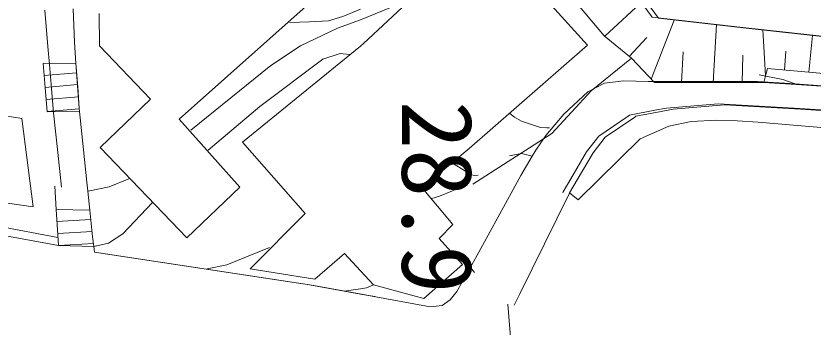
# Model space of a CAD drawing. Units: millimetres on the paper. Extents: x -1 to 831, y -18 to 611.
# Drawn here: x 282.6 to 385.8, y 138.7 to 179 of the extents above; entities that cross this region are included whole.
import ezdxf
from ezdxf.enums import TextEntityAlignment as Align

# ---------------------------------------------------------------- set-up
doc = ezdxf.new("R2010")
doc.units = ezdxf.units.MM
for name, color, linetype, lineweight in [('（配置）現況', 8, 'Continuous', 9), ('（配置）現況-文字', 8, 'Continuous', 9), ('（配置）現況-法表示', 8, 'Continuous', 18)]:
    doc.layers.add(name, color=color, linetype=linetype, lineweight=lineweight)
doc.styles.add('ＭＳ ゴシック', font='')
doc.styles.get('ＭＳ ゴシック').set_extended_font_data('MS Gothic')

msp = doc.modelspace()

# ---------------------------------------------------------------- linework, layer by layer
at = {"layer": '（配置）現況'}
for p, q in [((327.647, 175.443), (343.259, 190.106)), ((343.259, 190.106), (356.647, 175.231)), ((358.884, 187.243), (365.022, 178.856)), ((323.084, 182.893), (303.759, 165.681)), ((290.197, 175.643), (290.047, 179.931)), ((327.234, 179.918), (324.959, 178.968)), ((332.009, 180.456), (327.234, 178.543)), ((293.447, 175.156), (293.397, 179.343)), ((324.959, 178.968), (323.109, 178.381)), ((365.022, 178.856), (376.747, 177.543)), ((320.647, 178.281), (318.034, 178.168)), ((323.109, 178.381), (320.647, 178.281)), ((327.234, 178.543), (324.259, 177.456)), ((376.747, 177.543), (388.634, 176.231)), ((324.259, 177.456), (319.472, 175.143)), ((290.397, 172.918), (290.197, 175.643)), ((300.047, 168.268), (293.447, 175.156)), ((311.959, 162.681), (327.234, 175.106)), ((319.472, 175.143), (315.647, 172.606)), ((327.234, 175.106), (327.647, 175.443)), ((356.647, 175.231), (341.297, 161.856)), ((322.347, 173.418), (314.197, 167.293)), ((324.622, 174.168), (322.347, 173.418)), ((325.834, 174.043), (324.622, 174.168)), ((290.397, 172.918), (286.147, 172.881)), ((286.147, 172.881), (286.409, 169.756)), ((290.622, 169.793), (290.397, 172.918)), ((290.397, 172.918), (290.809, 167.068)), ((315.647, 172.606), (305.272, 164.218)), ((286.284, 171.318), (290.472, 171.668)), ((381.947, 170.781), (378.859, 171.418)), ((356.697, 169.193), (358.847, 170.343)), ((358.847, 170.343), (361.284, 170.618)), ((361.284, 170.618), (364.472, 170.531)), ((365.047, 170.531), (364.472, 170.531)), ((378.634, 170.531), (365.047, 170.531)), ((383.509, 170.218), (378.634, 170.531)), ((383.509, 170.218), (381.947, 170.781)), ((286.409, 169.756), (290.584, 170.131)), ((286.409, 169.756), (286.684, 166.631)), ((290.809, 167.068), (290.622, 169.793)), ((397.572, 169.281), (383.509, 170.218)), ((286.547, 168.193), (290.709, 168.568)), ((293.522, 162.006), (300.047, 168.268)), ((353.572, 166.293), (356.697, 169.193)), ((314.197, 167.293), (307.534, 161.631)), ((366.884, 167.093), (373.534, 167.631)), ((373.534, 167.631), (383.397, 167.068)), ((286.684, 166.643), (290.822, 167.006)), ((290.847, 166.668), (286.684, 166.631)), ((290.847, 166.668), (290.809, 167.068)), ((290.809, 167.068), (290.847, 166.668)), ((291.372, 161.706), (290.847, 166.668)), ((347.197, 165.918), (346.572, 166.381)), ((351.259, 163.568), (353.572, 166.293)), ((361.922, 166.068), (362.084, 166.181)), ((362.084, 166.181), (365.347, 166.806)), ((365.347, 166.806), (366.884, 167.093)), ((383.397, 167.068), (392.197, 166.581)), ((281.247, 166.081), (283.397, 165.768)), ((283.397, 165.768), (284.847, 154.306)), ((303.759, 165.681), (311.597, 156.868)), ((348.084, 165.418), (347.197, 165.918)), ((350.559, 164.568), (348.084, 165.418)), ((358.084, 163.456), (361.922, 166.068)), ((351.384, 164.518), (350.559, 164.568)), ((351.697, 164.543), (351.384, 164.518)), ((349.934, 161.668), (351.259, 163.568)), ((356.522, 161.431), (358.084, 163.456)), ((320.097, 153.468), (311.959, 162.681)), ((291.809, 157.518), (291.372, 161.706)), ((304.734, 150.293), (293.522, 162.006)), ((341.297, 161.856), (335.209, 156.781)), ((348.084, 161.231), (346.547, 160.931)), ((349.472, 160.856), (348.084, 161.231)), ((349.472, 160.856), (349.934, 161.668)), ((354.472, 157.918), (356.522, 161.431)), ((284.847, 154.306), (240.734, 160.681)), ((348.009, 158.381), (349.472, 160.856)), ((341.634, 158.456), (339.147, 159.956)), ((297.259, 157.918), (294.684, 156.893)), ((342.034, 158.381), (341.634, 158.456)), ((342.459, 158.418), (342.034, 158.381)), ((343.059, 149.293), (348.009, 158.381)), ((353.484, 156.243), (354.472, 157.918)), ((287.684, 157.006), (287.847, 153.981)), ((291.922, 156.331), (291.809, 157.518)), ((294.684, 156.893), (291.997, 156.356)), ((340.959, 157.381), (339.147, 156.381)), ((292.197, 153.893), (291.922, 156.331)), ((311.597, 156.868), (304.734, 150.293)), ((335.209, 156.781), (339.209, 152.018)), ((339.147, 156.381), (337.459, 155.681)), ((353.422, 156.118), (353.484, 156.243)), ((300.309, 154.868), (296.484, 150.806)), ((337.459, 155.681), (336.497, 155.393)), ((287.847, 153.981), (288.047, 150.668)), ((292.197, 153.893), (287.847, 153.981)), ((287.847, 153.981), (288.047, 150.668)), ((292.547, 150.443), (292.197, 153.893)), ((292.197, 153.893), (292.547, 150.443)), ((288.059, 150.331), (273.872, 153.068)), ((312.972, 146.293), (320.097, 153.468)), ((288.122, 149.293), (274.184, 151.856)), ((287.934, 152.418), (292.322, 152.668)), ((339.209, 152.018), (337.434, 150.218)), ((288.034, 150.856), (292.484, 151.118)), ((296.484, 150.806), (294.622, 149.593)), ((288.047, 150.668), (288.122, 149.293)), ((288.047, 150.668), (288.122, 149.293)), ((292.709, 149.193), (292.547, 150.443)), ((292.547, 150.443), (292.709, 149.193)), ((337.434, 150.218), (340.434, 146.831)), ((288.122, 149.293), (292.659, 149.556)), ((292.709, 149.193), (288.122, 149.293)), ((294.622, 149.593), (292.709, 149.193)), ((292.797, 148.431), (292.709, 149.193)), ((315.472, 149.056), (309.934, 146.781)), ((341.184, 145.956), (343.059, 149.293)), ((320.384, 144.243), (292.797, 148.431)), ((325.159, 148.268), (321.347, 144.956)), ((327.234, 146.043), (325.159, 148.268)), ((309.934, 146.781), (307.384, 146.281)), ((340.434, 146.831), (335.447, 142.431)), ((321.347, 144.956), (312.972, 146.293)), ((328.947, 144.193), (327.234, 146.043)), ((339.734, 143.368), (341.184, 145.956)), ((325.122, 143.381), (320.384, 144.243)), ((327.234, 143.693), (325.122, 143.381)), ((328.034, 143.806), (327.234, 143.693)), ((328.947, 144.193), (328.034, 143.806)), ((335.447, 142.431), (328.947, 144.193)), ((327.234, 142.993), (325.122, 143.381)), ((327.234, 142.993), (328.259, 142.831)), ((328.259, 142.831), (336.284, 141.356)), ((338.834, 142.256), (339.734, 143.368)), ((336.284, 141.356), (337.834, 141.518)), ((337.834, 141.518), (338.834, 142.256)), ((346.897, 134.831), (346.322, 141.718))]:
    msp.add_line(p, q, dxfattribs=at)
at = {"layer": '（配置）現況-法表示'}
for p, q in [((358.798, 176.473), (345.923, 191.736)), ((359.71, 187.111), (365.848, 178.723)), ((365.848, 178.723), (359.71, 187.111)), ((358.885, 176.411), (364.035, 181.186)), ((286.773, 175.061), (286.385, 179.773)), ((365.848, 178.723), (377.573, 177.411)), ((377.573, 177.411), (365.848, 178.723)), ((364.885, 170.836), (367.848, 178.486)), ((372.91, 170.398), (373.323, 177.898)), ((377.573, 177.411), (389.46, 176.098)), ((389.46, 176.098), (377.573, 177.411)), ((379.698, 171.311), (379.348, 177.211)), ((385.273, 171.761), (385.748, 176.511)), ((362.323, 173.561), (358.798, 176.473)), ((362.035, 173.786), (364.31, 176.223)), ((286.973, 172.748), (286.773, 175.061)), ((382.123, 172.023), (382.31, 174.461)), ((362.323, 173.548), (357.11, 169.348)), ((362.323, 173.548), (362.323, 173.561)), ((365.298, 170.398), (362.323, 173.548)), ((368.798, 170.398), (369.023, 174.373)), ((376.66, 170.398), (376.76, 173.948)), ((287.235, 169.623), (286.973, 172.748)), ((379.935, 172.223), (379.685, 171.286)), ((395.348, 170.848), (379.935, 172.223)), ((365.873, 170.398), (365.298, 170.398)), ((379.46, 170.398), (365.873, 170.398)), ((379.685, 171.286), (379.46, 170.398)), ((384.335, 170.086), (379.46, 170.398)), ((287.51, 166.498), (287.235, 169.623)), ((357.11, 169.348), (352.035, 163.786)), ((398.398, 169.148), (384.335, 170.086)), ((367.71, 166.961), (374.36, 167.498)), ((374.36, 167.498), (384.223, 166.936)), ((288.048, 161.336), (287.51, 166.498)), ((362.91, 166.048), (366.173, 166.673)), ((366.173, 166.673), (367.71, 166.961)), ((384.223, 166.936), (393.023, 166.448)), ((358.91, 163.323), (362.748, 165.936)), ((362.748, 165.936), (362.91, 166.048)), ((370.048, 165.348), (367.148, 164.773)), ((373.36, 165.511), (370.048, 165.348)), ((376.01, 165.436), (373.36, 165.511)), ((378.735, 165.261), (376.01, 165.436)), ((387.898, 164.511), (378.735, 165.261)), ((367.148, 164.773), (363.473, 163.098)), ((352.035, 163.786), (341.785, 157.248)), ((363.473, 163.098), (355.423, 155.223)), ((357.348, 161.298), (358.91, 163.323)), ((288.51, 156.873), (288.048, 161.336)), ((355.298, 157.786), (357.348, 161.298)), ((354.31, 156.111), (355.298, 157.786)), ((354.248, 155.986), (347.86, 143.061)), ((354.31, 156.111), (354.248, 155.986)), ((355.423, 155.223), (354.31, 156.111)), ((321.21, 144.111), (293.623, 148.298)), ((342.01, 145.823), (341.26, 146.698)), ((325.948, 143.248), (321.21, 144.111)), ((328.06, 142.861), (325.948, 143.248)), ((329.085, 142.698), (328.06, 142.861)), ((347.86, 143.061), (347.148, 141.586))]:
    msp.add_line(p, q, dxfattribs=at)

# ---------------------------------------------------------------- texts
at = {"layer": '（配置）現況-文字', "style": 'ＭＳ ゴシック'}
msp.add_text('28.9', height=9.164, rotation=270, dxfattribs=at).set_placement((329.884, 168.031), align=Align.BOTTOM_LEFT)

doc.saveas('drawing.dxf')
